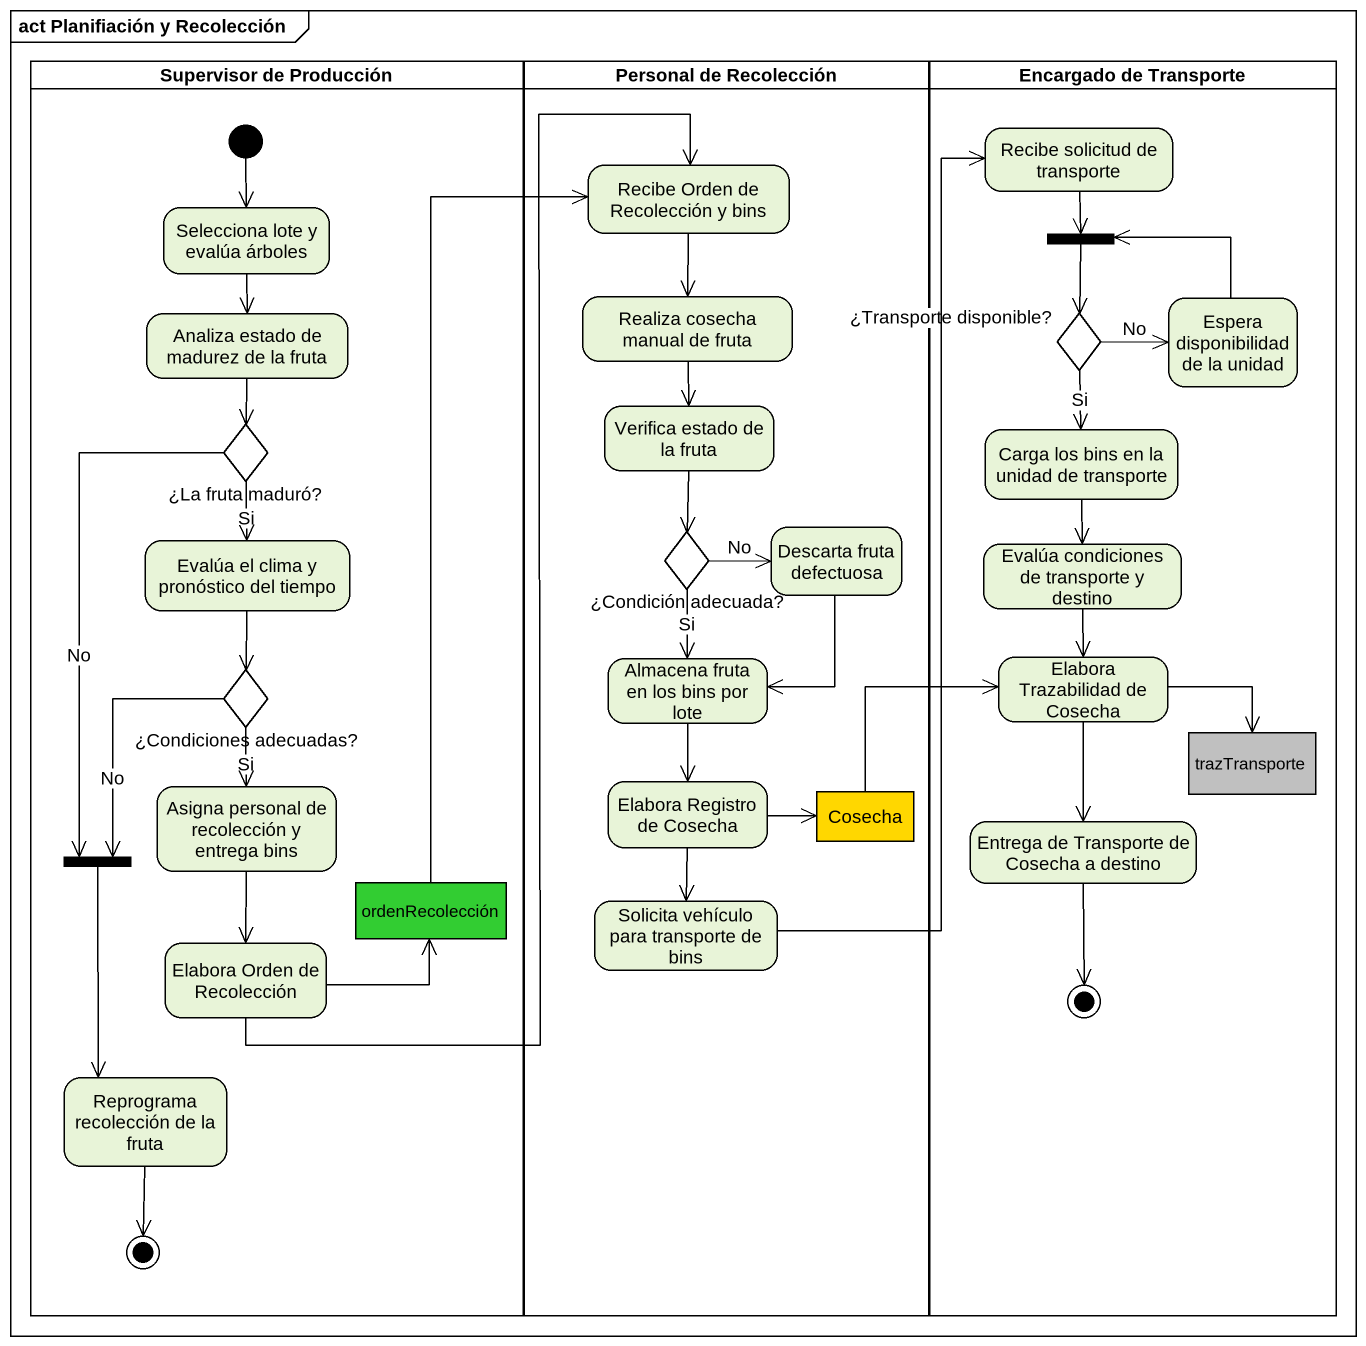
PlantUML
@startuml
mainframe act Planifiación y Recolección
hide empty description
state "Supervisor de Producción" as Supervisor_de_Producción <<partition>> {
  state "Selecciona lote y evalúa árboles" as Selecciona_lote_y_evalúa
  state "Analiza estado de madurez de la fruta" as Analiza_estado_de_madurez
  state "¿La fruta maduró?" as La_fruta_maduró <<choice>>
  state "Evalúa el clima y pronóstico del tiempo" as Evalúa_el_clima_y
  state "¿Condiciones adecuadas?" as Condiciones_adecuadas <<choice>>
  state "Asigna personal de recolección y entrega bins" as Asigna_personal_de
  state fork2 <<join>>
  state ordenRecolección <<object>> #32CD32
  state "Elabora Orden de Recolección" as Elabora_Orden_de_Recolección
  state "Reprograma recolección de la fruta" as Reprograma_recolección_de
  [*] --> Selecciona_lote_y_evalúa
  Reprograma_recolección_de --> [*]
}
state "Personal de Recolección" as Personal_de_Recolección <<partition>> {
  state "Recibe Orden de Recolección y bins" as Recibe_Orden_de_Recolección
  state "Realiza cosecha manual de fruta" as Realiza_cosecha_manual_de
  state "Verifica estado de la fruta" as Verifica_estado_de_la_fruta
  state "¿Condición adecuada?" as Condición_adecuada <<choice>>
  state "Descarta fruta defectuosa" as Descarta_fruta_defectuosa
  state "Almacena fruta en los bins por lote" as Almacena_fruta_en_los_bins
  state "Elabora Registro de Cosecha" as Elabora_Registro_de_Cosecha
  state Cosecha <<object>> #FFD700
  state "Solicita vehículo para transporte de bins" as Solicita_vehículo_para
}
state "Encargado de Transporte" as Encargado_de_Transporte <<partition>> {
  state "Recibe solicitud de transporte" as Recibe_solicitud_de
  state fork1 <<join>>
  state "¿Transporte disponible?" as Transporte_disponible <<choice>>
  state "Espera disponibilidad de la unidad" as Espera_disponibilidad_de_la
  state "Carga los bins en la unidad de transporte" as Carga_los_bins_en_la_unidad
  state "Evalúa condiciones de transporte y destino" as Evalúa_condiciones_de
  state "Elabora Trazabilidad de Cosecha" as Elabora_Trazabilidad_de
  state trazTransporte <<object>> #C0C0C0
  state "Entrega de Transporte de Cosecha a destino" as Entrega_de_Transporte_de
  Entrega_de_Transporte_de --> [*]
}
Recibe_Orden_de_Recolección --> Realiza_cosecha_manual_de
Recibe_solicitud_de --> fork1
Selecciona_lote_y_evalúa --> Analiza_estado_de_madurez
fork1 --> Transporte_disponible
Analiza_estado_de_madurez --> La_fruta_maduró
Realiza_cosecha_manual_de --> Verifica_estado_de_la_fruta
Transporte_disponible -right-> Espera_disponibilidad_de_la : No
Transporte_disponible --> Carga_los_bins_en_la_unidad : Si
Espera_disponibilidad_de_la -up-> fork1
La_fruta_maduró --> Evalúa_el_clima_y : Si
La_fruta_maduró --> fork2 : No
Verifica_estado_de_la_fruta --> Condición_adecuada
Carga_los_bins_en_la_unidad --> Evalúa_condiciones_de
Evalúa_el_clima_y --> Condiciones_adecuadas
Condición_adecuada -right-> Descarta_fruta_defectuosa : No
Condición_adecuada --> Almacena_fruta_en_los_bins : Si
Descarta_fruta_defectuosa --> Almacena_fruta_en_los_bins
Evalúa_condiciones_de --> Elabora_Trazabilidad_de
Condiciones_adecuadas --> Asigna_personal_de : Si
Condiciones_adecuadas --> fork2 : No
Almacena_fruta_en_los_bins --> Elabora_Registro_de_Cosecha
Elabora_Trazabilidad_de -right-> trazTransporte
Elabora_Trazabilidad_de --> Entrega_de_Transporte_de
Asigna_personal_de --> Elabora_Orden_de_Recolección
Elabora_Registro_de_Cosecha -right-> Cosecha
Elabora_Registro_de_Cosecha --> Solicita_vehículo_para
Cosecha -right-> Elabora_Trazabilidad_de
fork2 --> Reprograma_recolección_de
ordenRecolección -up-> Recibe_Orden_de_Recolección
Solicita_vehículo_para -up-> Recibe_solicitud_de
Elabora_Orden_de_Recolección -up-> Recibe_Orden_de_Recolección
Elabora_Orden_de_Recolección -right-> ordenRecolección
@enduml
